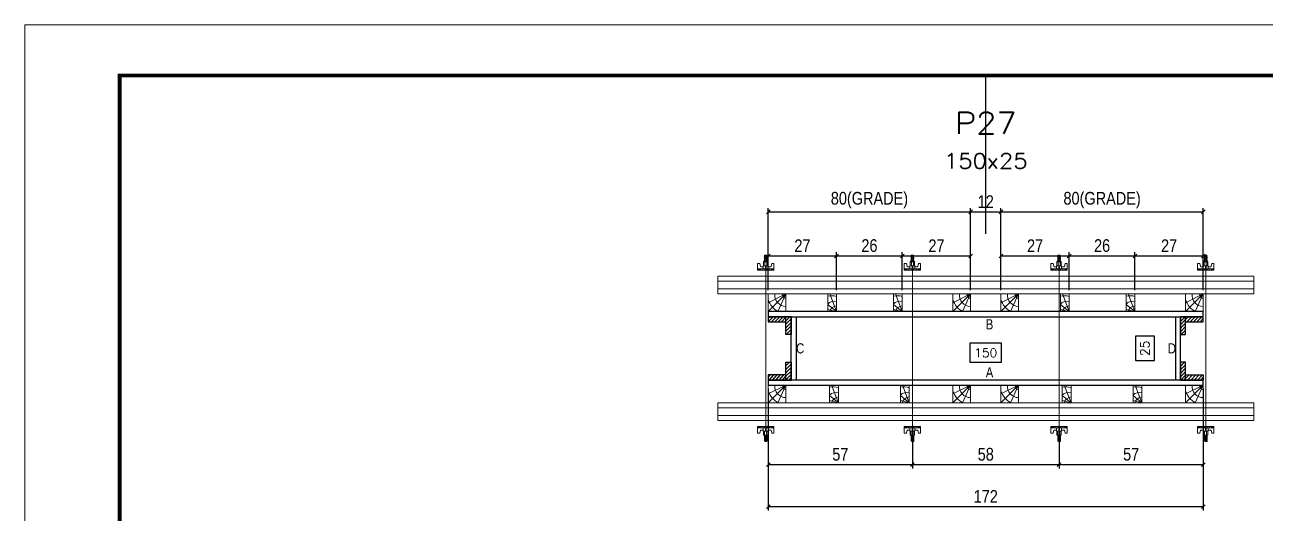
# Model space of a CAD drawing. Header units: millimetres. Extents: x 1945 to 8225, y 304 to 15137.
# Drawn here: x 1945 to 2926, y 3266 to 3651 of the extents above; entities that cross this region are included whole.
import ezdxf
from ezdxf.enums import TextEntityAlignment as Align

# ---------------------------------------------------------------- set-up
doc = ezdxf.new("R2010")
doc.units = ezdxf.units.MM
doc.linetypes.add('DASHED', pattern=[0.75, 0.5, -0.25])
doc.linetypes.add('HIDDEN', pattern=[0.375, 0.25, -0.125])
for name, color, linetype in [('COTA', 241, 'Continuous'), ('NOMENCLATURA', 7, 'Continuous'), ('Painéis', 200, 'Continuous'), ('PONTALETE', 7, 'Continuous'), ('SARRAFO', 251, 'Continuous'), ('Texto de Titulo', 7, 'Continuous'), ('Texto Qtd Sarr', 242, 'Continuous')]:
    doc.layers.add(name, color=color, linetype=linetype)
for name, color, linetype, lineweight in [('Folhas', 255, 'Continuous', 9), ('Hachura', 251, 'Continuous', 9), ('Madeira', 126, 'Continuous', 18), ('Perfil Metálico', 224, 'Continuous', 18), ('SARRAFO DE PRESSAO', 251, 'DASHED', 9), ('Texto Seção', 7, 'Continuous', 15)]:
    doc.layers.add(name, color=color, linetype=linetype, lineweight=lineweight)
doc.styles.add('COTA TECNICA 2X', font='techl___.ttf', dxfattribs={"height": 10})
doc.styles.add('ROMANS', font='romans.shx')
doc.styles.get("Standard").update_dxf_attribs({"font": 'arial.ttf'})
doc.dimstyles.new('cotax2', dxfattribs={"dimtxt": 10, "dimasz": 3, "dimexe": 3, "dimexo": 3, "dimgap": 3, "dimtad": 1, "dimdec": 1, "dimlfac": 0.5, "dimzin": 12, "dimdsep": 46, "dimtxsty": 'COTA TECNICA 2X', "dimblk1": 'OBLIQUE', "dimblk2": 'OBLIQUE', "dimsah": 1, "dimcen": 0.9, "dimclrd": 256, "dimclre": 256, "dimclrt": 256, "dimadec": 1, "dimazin": 3, "dimtfac": 1, "dimtdec": 1, "dimtmove": 2, "dimatfit": 3, "dimfxl": 1, "dimtolj": 1, "dimtzin": 12, "dimarcsym": 0})
doc.dimstyles.new('SECÇÃO 2', dxfattribs={"dimtxt": 7, "dimasz": 6, "dimexe": 0.18, "dimexo": 2, "dimgap": -4, "dimtad": 3, "dimdec": 1, "dimlfac": 0.5, "dimzin": 12, "dimdsep": 46, "dimtxsty": 'ROMANS', "dimblk": 'ARCHTICK', "dimcen": 0.09, "dimse1": 1, "dimse2": 1, "dimsd1": 1, "dimsd2": 1, "dimclrd": 180, "dimclre": 5, "dimclrt": 1, "dimadec": 0, "dimazin": 3, "dimtfac": 1, "dimtdec": 1, "dimtofl": 0, "dimtmove": 0, "dimatfit": 3, "dimldrblk": 'ARCHTICK', "dimfxl": 1, "dimtolj": 1, "dimtzin": 0, "dimarcsym": 0})
pattern_1 = [(46, (2634.8572, 7825.2706), (-1.3703423, 1.3233242), [])]

# ---------------------------------------------------------------- blocks, each defined once
blk = doc.blocks.new('9999999999')
at = {"layer": 'Folhas'}
blk.add_lwpolyline([(98138.98, 34190.21), (99623.98, 34190.21), (99623.98, 35240.21), (98138.98, 35240.21)], close=True, dxfattribs=at)
at = {"layer": 'Folhas', "color": 30, "const_width": 3}
blk.add_lwpolyline([(98213.98, 34230.21), (99583.98, 34230.21), (99583.98, 35200.21), (98213.98, 35200.21)], close=True, dxfattribs=at)
blk = doc.blocks.new('_Oblique')
at = {"color": 0, "linetype": 'ByBlock', "lineweight": -2}
blk.add_line((-0.5, -0.5), (0.5, 0.5), dxfattribs=at)
blk = doc.blocks.new('*D1481')
at = {"layer": 'COTA', "linetype": 'Continuous', "lineweight": -2, "ltscale": 30, "transparency": 16777216}
for p, q in [((2532.86, 3363.87), (2532.86, 3267.87)), ((2876.86, 3363.87), (2876.86, 3267.87)), ((2532.86, 3270.87), (2876.86, 3270.87))]:
    blk.add_line(p, q, dxfattribs=at)
at = {"layer": 'Defpoints', "color": 0, "linetype": 'Continuous', "ltscale": 30, "transparency": 16777216}
for p in [(2532.86, 3366.87), (2876.86, 3366.87), (2876.86, 3270.87)]:
    blk.add_point(p, dxfattribs=at)
at = {"layer": 'COTA', "linetype": 'Continuous', "lineweight": -2, "ltscale": 30, "transparency": 16777216, "xscale": 3, "yscale": 3, "zscale": 3, "rotation": 180}
blk.add_blockref('_Oblique', (2532.86, 3270.87), dxfattribs=at)
at = {"layer": 'COTA', "linetype": 'Continuous', "lineweight": -2, "ltscale": 30, "transparency": 16777216, "xscale": 3, "yscale": 3, "zscale": 3}
blk.add_blockref('_Oblique', (2876.86, 3270.87), dxfattribs=at)
at = {"layer": 'COTA', "linetype": 'Continuous', "ltscale": 30, "transparency": 16777216, "insert": (2704.86, 3278.94), "char_height": 10, "attachment_point": 5, "style": 'COTA TECNICA 2X'}
blk.add_mtext('\\A1;172', dxfattribs=at)
blk = doc.blocks.new('*D1497')
at = {"layer": 'COTA', "color": 180, "lineweight": -2, "transparency": 16777216}
for p, q in [((2717.36, 3399.87), (2692.36, 3399.87)), ((2692.36, 3399.87), (2692.36, 3384.87)), ((2717.36, 3384.87), (2717.36, 3399.87)), ((2692.36, 3384.87), (2717.36, 3384.87))]:
    blk.add_line(p, q, dxfattribs=at)
at = {"layer": 'Defpoints', "color": 0, "transparency": 16777216}
for p in [(2854.86, 3380.87), (2554.86, 3370.87), (2854.86, 3370.87)]:
    blk.add_point(p, dxfattribs=at)
at = {"layer": 'COTA', "color": 1, "transparency": 16777216, "insert": (2704.86, 3392.37), "char_height": 7, "attachment_point": 5, "style": 'ROMANS'}
blk.add_mtext('\\A1;150', dxfattribs=at)
blk = doc.blocks.new('_ArchTick')
at = {"color": 0, "linetype": 'ByBlock', "const_width": 0.15}
blk.add_lwpolyline([(-0.5, -0.5), (0.5, 0.5)], dxfattribs=at)
blk = doc.blocks.new('B1A.E')
at = {"layer": 'Madeira', "linetype": 'ByBlock', "ltscale": 0.05}
for p, q in [((0, 7), (0, 0)), ((0, 7), (0, 0)), ((7, 7), (7, 0)), ((7, 7), (7, 0))]:
    blk.add_line(p, q, dxfattribs=at)
at = {"layer": 'Madeira', "ltscale": 0.05}
for p, q in [((0, 7), (7, 7)), ((7, 7), (0, 0)), ((7, 7), (0, 3.5)), ((7, 7), (3.77, 0)), ((7, 0), (0, 0))]:
    blk.add_line(p, q, dxfattribs=at)
for centre, radius, start, end in [((7.08, 6.57), 4.53, 174.4861, 268.9531), ((7.09, 6.61), 1.41, 163.7819, 266.2825), ((7.54, 7), 7.87, 196.5528, 242.8845)]:
    blk.add_arc(centre, radius, start, end, dxfattribs=at)
blk = doc.blocks.new('B1A.D')
at = {"layer": 'COTA', "linetype": 'ByBlock'}
blk.add_blockref('B1A.E', (-7, 0), dxfattribs=at)
blk = doc.blocks.new('MEIO PONTALETE')
at = {"layer": 'Madeira'}
for q in [(2.71, 7), (3.5, 2.88), (3.5, 0.87)]:
    blk.add_line((0, 0), q, dxfattribs=at)
blk.add_lwpolyline([(0, 0), (3.5, 0), (3.5, 7), (0, 7)], close=True, dxfattribs=at)
for centre, radius, start, end in [((2.04, 0.06), 6.23, 76.4499, 109.0913), ((1.09, 0.9), 3.19, 40.9063, 109.9847), ((-0.21, -0.78), 3.09, 14.6322, 86.0383)]:
    blk.add_arc(centre, radius, start, end, dxfattribs=at)
blk = doc.blocks.new('BLOCK 2')
at = {"layer": 'PONTALETE', "color": 1, "xscale": -2, "yscale": 2, "zscale": 2}
blk.add_blockref('MEIO PONTALETE', (131231.05, 34113.97), dxfattribs=at)
blk = doc.blocks.new('A2')
at = {"layer": 'COTA', "linetype": 'ByBlock'}
blk.add_blockref('BLOCK 2', (-131205.24, -34118.58), dxfattribs=at)
blk = doc.blocks.new('B2A')
at = {"layer": 'COTA', "linetype": 'ByBlock', "xscale": 10, "yscale": 10, "zscale": 10}
blk.add_blockref('A2', (-188.1, 46), dxfattribs=at)
blk = doc.blocks.new('B2A.E')
at = {"layer": 'COTA', "linetype": 'ByBlock', "xscale": 0.05000874370170691, "yscale": 0.05000874370170691, "zscale": 0.05000874370170691}
blk.add_blockref('B2A', (0, 0), dxfattribs=at)
blk = doc.blocks.new('B1B.E')
at = {"layer": 'Madeira', "linetype": 'ByBlock', "ltscale": 0.05}
for p, q in [((0, 0), (0, -7)), ((0, 0), (0, -7)), ((7, 0), (7, -7)), ((7, 0), (7, -7))]:
    blk.add_line(p, q, dxfattribs=at)
at = {"layer": 'Madeira', "ltscale": 0.05}
for p, q in [((0, 0), (7, 0)), ((7, 0), (0, -7)), ((7, 0), (0, -3.5)), ((7, 0), (3.77, -7)), ((7, -7), (0, -7))]:
    blk.add_line(p, q, dxfattribs=at)
for centre, radius, start, end in [((7.08, -0.43), 4.53, 174.4861, 268.9531), ((7.09, -0.39), 1.41, 163.7819, 266.2825), ((7.54, 0), 7.87, 196.5528, 242.8845)]:
    blk.add_arc(centre, radius, start, end, dxfattribs=at)
blk = doc.blocks.new('B1B.D')
at = {"layer": 'Madeira', "linetype": 'ByBlock', "ltscale": 0.05}
for p, q in [((-7, 0), (-7, -7)), ((-7, 0), (-7, -7)), ((0, 0), (0, -7)), ((0, 0), (0, -7))]:
    blk.add_line(p, q, dxfattribs=at)
at = {"layer": 'Madeira', "ltscale": 0.05}
for p, q in [((-7, 0), (0, 0)), ((0, 0), (-7, -7)), ((0, 0), (-7, -3.5)), ((0, 0), (-3.23, -7)), ((0, -7), (-7, -7))]:
    blk.add_line(p, q, dxfattribs=at)
for centre, radius, start, end in [((0.54, 0), 7.87, 196.5528, 242.8845), ((0.08, -0.44), 4.53, 174.4861, 268.9531), ((0.09, -0.39), 1.41, 163.7819, 266.2825)]:
    blk.add_arc(centre, radius, start, end, dxfattribs=at)
blk = doc.blocks.new('*D1498')
at = {"layer": 'COTA', "linetype": 'Continuous', "lineweight": -2, "ltscale": 30, "transparency": 16777216}
for p, q in [((2532.86, 3446.67), (2532.86, 3506.67)), ((2532.86, 3503.67), (2692.86, 3503.67)), ((2692.86, 3446.67), (2692.86, 3506.67))]:
    blk.add_line(p, q, dxfattribs=at)
at = {"layer": 'Defpoints', "color": 0, "linetype": 'Continuous', "ltscale": 30, "transparency": 16777216}
for p in [(2692.86, 3503.67), (2532.86, 3443.67), (2692.86, 3443.67)]:
    blk.add_point(p, dxfattribs=at)
at = {"layer": 'COTA', "linetype": 'Continuous', "lineweight": -2, "ltscale": 30, "transparency": 16777216, "xscale": 3, "yscale": 3, "zscale": 3, "rotation": 180}
blk.add_blockref('_Oblique', (2532.86, 3503.67), dxfattribs=at)
at = {"layer": 'COTA', "linetype": 'Continuous', "lineweight": -2, "ltscale": 30, "transparency": 16777216, "xscale": 3, "yscale": 3, "zscale": 3}
blk.add_blockref('_Oblique', (2692.86, 3503.67), dxfattribs=at)
at = {"layer": 'COTA', "linetype": 'Continuous', "ltscale": 30, "transparency": 16777216, "insert": (2612.86, 3512.89), "char_height": 10, "attachment_point": 5, "style": 'COTA TECNICA 2X'}
blk.add_mtext('\\A1;80(GRADE)', dxfattribs=at)
blk = doc.blocks.new('B2B.E')
at = {"layer": 'COTA', "linetype": 'ByBlock'}
blk.add_blockref('B2A.E', (0, -7), dxfattribs=at)
blk = doc.blocks.new('*D1499')
at = {"layer": 'COTA', "linetype": 'Continuous', "lineweight": -2, "ltscale": 30, "transparency": 16777216}
for p, q in [((2532.86, 3441.87), (2532.86, 3471.87)), ((2532.86, 3468.87), (2586.86, 3468.87)), ((2586.86, 3441.87), (2586.86, 3471.87))]:
    blk.add_line(p, q, dxfattribs=at)
at = {"layer": 'Defpoints', "color": 0, "linetype": 'Continuous', "ltscale": 30, "transparency": 16777216}
for p in [(2586.86, 3468.87), (2532.86, 3438.87), (2586.86, 3438.87)]:
    blk.add_point(p, dxfattribs=at)
at = {"layer": 'COTA', "linetype": 'Continuous', "lineweight": -2, "ltscale": 30, "transparency": 16777216, "xscale": 3, "yscale": 3, "zscale": 3, "rotation": 180}
blk.add_blockref('_Oblique', (2532.86, 3468.87), dxfattribs=at)
at = {"layer": 'COTA', "linetype": 'Continuous', "lineweight": -2, "ltscale": 30, "transparency": 16777216, "xscale": 3, "yscale": 3, "zscale": 3}
blk.add_blockref('_Oblique', (2586.86, 3468.87), dxfattribs=at)
at = {"layer": 'COTA', "linetype": 'Continuous', "ltscale": 30, "transparency": 16777216, "insert": (2559.86, 3476.94), "char_height": 10, "attachment_point": 5, "style": 'COTA TECNICA 2X'}
blk.add_mtext('\\A1;27', dxfattribs=at)
blk = doc.blocks.new('*D1500')
at = {"layer": 'COTA', "linetype": 'Continuous', "lineweight": -2, "ltscale": 30, "transparency": 16777216}
for p, q in [((2586.86, 3441.87), (2586.86, 3471.87)), ((2586.86, 3468.87), (2638.86, 3468.87)), ((2638.86, 3441.87), (2638.86, 3471.87))]:
    blk.add_line(p, q, dxfattribs=at)
at = {"layer": 'Defpoints', "color": 0, "linetype": 'Continuous', "ltscale": 30, "transparency": 16777216}
for p in [(2638.86, 3468.87), (2586.86, 3438.87), (2638.86, 3438.87)]:
    blk.add_point(p, dxfattribs=at)
at = {"layer": 'COTA', "linetype": 'Continuous', "lineweight": -2, "ltscale": 30, "transparency": 16777216, "xscale": 3, "yscale": 3, "zscale": 3, "rotation": 180}
blk.add_blockref('_Oblique', (2586.86, 3468.87), dxfattribs=at)
at = {"layer": 'COTA', "linetype": 'Continuous', "lineweight": -2, "ltscale": 30, "transparency": 16777216, "xscale": 3, "yscale": 3, "zscale": 3}
blk.add_blockref('_Oblique', (2638.86, 3468.87), dxfattribs=at)
at = {"layer": 'COTA', "linetype": 'Continuous', "ltscale": 30, "transparency": 16777216, "insert": (2612.86, 3476.97), "char_height": 10, "attachment_point": 5, "style": 'COTA TECNICA 2X'}
blk.add_mtext('\\A1;26', dxfattribs=at)
blk = doc.blocks.new('*D1501')
at = {"layer": 'COTA', "linetype": 'Continuous', "lineweight": -2, "ltscale": 30, "transparency": 16777216}
for p, q in [((2638.86, 3441.87), (2638.86, 3471.87)), ((2638.86, 3468.87), (2692.86, 3468.87)), ((2692.86, 3441.87), (2692.86, 3471.87))]:
    blk.add_line(p, q, dxfattribs=at)
at = {"layer": 'Defpoints', "color": 0, "linetype": 'Continuous', "ltscale": 30, "transparency": 16777216}
for p in [(2692.86, 3468.87), (2638.86, 3438.87), (2692.86, 3438.87)]:
    blk.add_point(p, dxfattribs=at)
at = {"layer": 'COTA', "linetype": 'Continuous', "lineweight": -2, "ltscale": 30, "transparency": 16777216, "xscale": 3, "yscale": 3, "zscale": 3, "rotation": 180}
blk.add_blockref('_Oblique', (2638.86, 3468.87), dxfattribs=at)
at = {"layer": 'COTA', "linetype": 'Continuous', "lineweight": -2, "ltscale": 30, "transparency": 16777216, "xscale": 3, "yscale": 3, "zscale": 3}
blk.add_blockref('_Oblique', (2692.86, 3468.87), dxfattribs=at)
at = {"layer": 'COTA', "linetype": 'Continuous', "ltscale": 30, "transparency": 16777216, "insert": (2665.86, 3476.94), "char_height": 10, "attachment_point": 5, "style": 'COTA TECNICA 2X'}
blk.add_mtext('\\A1;27', dxfattribs=at)
blk = doc.blocks.new('*D1502')
at = {"layer": 'COTA', "linetype": 'Continuous', "lineweight": -2, "ltscale": 30, "transparency": 16777216}
for p, q in [((2692.86, 3446.67), (2692.86, 3506.67)), ((2692.86, 3503.67), (2716.86, 3503.67)), ((2716.86, 3446.67), (2716.86, 3506.67))]:
    blk.add_line(p, q, dxfattribs=at)
at = {"layer": 'Defpoints', "color": 0, "linetype": 'Continuous', "ltscale": 30, "transparency": 16777216}
for p in [(2716.86, 3503.67), (2692.86, 3443.67), (2716.86, 3443.67)]:
    blk.add_point(p, dxfattribs=at)
at = {"layer": 'COTA', "linetype": 'Continuous', "lineweight": -2, "ltscale": 30, "transparency": 16777216, "xscale": 3, "yscale": 3, "zscale": 3, "rotation": 180}
blk.add_blockref('_Oblique', (2692.86, 3503.67), dxfattribs=at)
at = {"layer": 'COTA', "linetype": 'Continuous', "lineweight": -2, "ltscale": 30, "transparency": 16777216, "xscale": 3, "yscale": 3, "zscale": 3}
blk.add_blockref('_Oblique', (2716.86, 3503.67), dxfattribs=at)
at = {"layer": 'COTA', "linetype": 'Continuous', "ltscale": 30, "transparency": 16777216, "insert": (2704.86, 3511.73), "char_height": 10, "attachment_point": 5, "style": 'COTA TECNICA 2X'}
blk.add_mtext('\\A1;12', dxfattribs=at)
blk = doc.blocks.new('*D1503')
at = {"layer": 'COTA', "linetype": 'Continuous', "lineweight": -2, "ltscale": 30, "transparency": 16777216}
for p, q in [((2716.86, 3446.67), (2716.86, 3506.67)), ((2716.86, 3503.67), (2876.86, 3503.67)), ((2876.86, 3446.67), (2876.86, 3506.67))]:
    blk.add_line(p, q, dxfattribs=at)
at = {"layer": 'Defpoints', "color": 0, "linetype": 'Continuous', "ltscale": 30, "transparency": 16777216}
for p in [(2876.86, 3503.67), (2716.86, 3443.67), (2876.86, 3443.67)]:
    blk.add_point(p, dxfattribs=at)
at = {"layer": 'COTA', "linetype": 'Continuous', "lineweight": -2, "ltscale": 30, "transparency": 16777216, "xscale": 3, "yscale": 3, "zscale": 3, "rotation": 180}
blk.add_blockref('_Oblique', (2716.86, 3503.67), dxfattribs=at)
at = {"layer": 'COTA', "linetype": 'Continuous', "lineweight": -2, "ltscale": 30, "transparency": 16777216, "xscale": 3, "yscale": 3, "zscale": 3}
blk.add_blockref('_Oblique', (2876.86, 3503.67), dxfattribs=at)
at = {"layer": 'COTA', "linetype": 'Continuous', "ltscale": 30, "transparency": 16777216, "insert": (2796.86, 3512.89), "char_height": 10, "attachment_point": 5, "style": 'COTA TECNICA 2X'}
blk.add_mtext('\\A1;80(GRADE)', dxfattribs=at)
blk = doc.blocks.new('*D1504')
at = {"layer": 'COTA', "linetype": 'Continuous', "lineweight": -2, "ltscale": 30, "transparency": 16777216}
for p, q in [((2716.86, 3441.87), (2716.86, 3471.87)), ((2716.86, 3468.87), (2770.86, 3468.87)), ((2770.86, 3441.87), (2770.86, 3471.87))]:
    blk.add_line(p, q, dxfattribs=at)
at = {"layer": 'Defpoints', "color": 0, "linetype": 'Continuous', "ltscale": 30, "transparency": 16777216}
for p in [(2770.86, 3468.87), (2716.86, 3438.87), (2770.86, 3438.87)]:
    blk.add_point(p, dxfattribs=at)
at = {"layer": 'COTA', "linetype": 'Continuous', "lineweight": -2, "ltscale": 30, "transparency": 16777216, "xscale": 3, "yscale": 3, "zscale": 3, "rotation": 180}
blk.add_blockref('_Oblique', (2716.86, 3468.87), dxfattribs=at)
at = {"layer": 'COTA', "linetype": 'Continuous', "lineweight": -2, "ltscale": 30, "transparency": 16777216, "xscale": 3, "yscale": 3, "zscale": 3}
blk.add_blockref('_Oblique', (2770.86, 3468.87), dxfattribs=at)
at = {"layer": 'COTA', "linetype": 'Continuous', "ltscale": 30, "transparency": 16777216, "insert": (2743.86, 3476.94), "char_height": 10, "attachment_point": 5, "style": 'COTA TECNICA 2X'}
blk.add_mtext('\\A1;27', dxfattribs=at)
blk = doc.blocks.new('*D1505')
at = {"layer": 'COTA', "linetype": 'Continuous', "lineweight": -2, "ltscale": 30, "transparency": 16777216}
for p, q in [((2770.86, 3441.87), (2770.86, 3471.87)), ((2770.86, 3468.87), (2822.86, 3468.87)), ((2822.86, 3441.87), (2822.86, 3471.87))]:
    blk.add_line(p, q, dxfattribs=at)
at = {"layer": 'Defpoints', "color": 0, "linetype": 'Continuous', "ltscale": 30, "transparency": 16777216}
for p in [(2822.86, 3468.87), (2770.86, 3438.87), (2822.86, 3438.87)]:
    blk.add_point(p, dxfattribs=at)
at = {"layer": 'COTA', "linetype": 'Continuous', "lineweight": -2, "ltscale": 30, "transparency": 16777216, "xscale": 3, "yscale": 3, "zscale": 3, "rotation": 180}
blk.add_blockref('_Oblique', (2770.86, 3468.87), dxfattribs=at)
at = {"layer": 'COTA', "linetype": 'Continuous', "lineweight": -2, "ltscale": 30, "transparency": 16777216, "xscale": 3, "yscale": 3, "zscale": 3}
blk.add_blockref('_Oblique', (2822.86, 3468.87), dxfattribs=at)
at = {"layer": 'COTA', "linetype": 'Continuous', "ltscale": 30, "transparency": 16777216, "insert": (2796.86, 3476.97), "char_height": 10, "attachment_point": 5, "style": 'COTA TECNICA 2X'}
blk.add_mtext('\\A1;26', dxfattribs=at)
blk = doc.blocks.new('*D1506')
at = {"layer": 'COTA', "linetype": 'Continuous', "lineweight": -2, "ltscale": 30, "transparency": 16777216}
for p, q in [((2822.86, 3441.87), (2822.86, 3471.87)), ((2822.86, 3468.87), (2876.86, 3468.87)), ((2876.86, 3441.87), (2876.86, 3471.87))]:
    blk.add_line(p, q, dxfattribs=at)
at = {"layer": 'Defpoints', "color": 0, "linetype": 'Continuous', "ltscale": 30, "transparency": 16777216}
for p in [(2876.86, 3468.87), (2822.86, 3438.87), (2876.86, 3438.87)]:
    blk.add_point(p, dxfattribs=at)
at = {"layer": 'COTA', "linetype": 'Continuous', "lineweight": -2, "ltscale": 30, "transparency": 16777216, "xscale": 3, "yscale": 3, "zscale": 3, "rotation": 180}
blk.add_blockref('_Oblique', (2822.86, 3468.87), dxfattribs=at)
at = {"layer": 'COTA', "linetype": 'Continuous', "lineweight": -2, "ltscale": 30, "transparency": 16777216, "xscale": 3, "yscale": 3, "zscale": 3}
blk.add_blockref('_Oblique', (2876.86, 3468.87), dxfattribs=at)
at = {"layer": 'COTA', "linetype": 'Continuous', "ltscale": 30, "transparency": 16777216, "insert": (2849.86, 3476.94), "char_height": 10, "attachment_point": 5, "style": 'COTA TECNICA 2X'}
blk.add_mtext('\\A1;27', dxfattribs=at)
blk = doc.blocks.new('C')
at = {"layer": 'Hachura', "color": 0}
for p, q in [((0, 3.22), (0, -3.22)), ((0.45, 3.22), (0, 3.22)), ((0.46, 3.16), (0, 3.16)), ((0.46, 3.05), (0, 3.05)), ((0.46, 2.88), (0, 2.88)), ((0, 2.75), (0, -1.16)), ((0.46, 2.65), (0, 2.65)), ((0.46, 2.23), (0, 2.23)), ((0.46, 1.51), (0, 1.51)), ((0.39, 0.49), (0.17, 0.49)), ((0.45, -3.23), (0.45, 3.22)), ((0.45, 3.22), (2.58, 3.22)), ((1.74, 0.97), (0.45, 0.97)), ((1.45, 0.1), (0.45, 0.1)), ((1.35, 1.94), (1.35, 0.96)), ((2.58, 2.39), (1.47, 2.09)), ((1.74, -0.97), (1.74, 0.97)), ((1.74, 0.97), (1.74, 0.84)), ((1.74, 0.97), (1.74, 0.84)), ((1.74, 0.84), (3.35, 0.84)), ((3.35, 0.45), (1.74, 0.45)), ((2.58, 3.22), (2.58, 2.39)), ((3.32, 0.84), (3.32, -0.84)), ((3.35, 0.84), (3.35, -0.84)), ((3.68, 0.45), (3.35, 0.45)), ((3.84, -0.52), (3.35, 0.45)), ((3.35, 0.06), (3.67, -0.57)), ((3.68, 0.45), (4.16, -0.52)), ((3.72, 0.5), (4.25, -0.57)), ((4.37, -0.55), (3.83, 0.53)), ((4.15, 0.45), (3.93, 0.45)), ((4.42, -0.52), (3.93, 0.45)), ((4.15, 0.45), (4.26, 0.45)), ((4.26, 0.45), (4.74, -0.52)), ((4.3, 0.5), (4.83, -0.57)), ((4.95, -0.55), (4.41, 0.53)), ((4.51, 0.45), (4.84, 0.45)), ((5, -0.52), (4.51, 0.45)), ((4.84, 0.45), (5.32, -0.52)), ((4.88, 0.5), (5.41, -0.57)), ((5.53, -0.55), (4.99, 0.53)), ((5.58, -0.52), (5.09, 0.45)), ((5.42, 0.45), (5.09, 0.45)), ((5.58, -0.52), (5.09, 0.45)), ((5.42, 0.45), (5.74, -0.19)), ((5.46, 0.5), (5.74, -0.07)), ((5.74, 0.19), (5.57, 0.53)), ((5.74, 0.32), (5.68, 0.45)), ((5.68, 0.45), (5.74, 0.45)), ((5.74, 0.45), (5.9, 0.29)), ((5.74, 0.45), (5.74, -0.52)), ((5.9, -0.36), (5.9, 0.29)), ((0.45, 0), (0, 0)), ((0.46, -1.52), (0, -1.52)), ((0.46, -2.23), (0, -2.23)), ((0.46, -2.65), (0, -2.65)), ((0.46, -2.88), (0, -2.88)), ((0.46, -3.05), (0, -3.05)), ((0.46, -3.16), (0, -3.16)), ((0, -3.22), (2.57, -3.22)), ((0.08, -0.48), (0.29, -0.48)), ((0.29, -0.48), (0.4, -0.48)), ((0.45, 0), (0.45, -0.97)), ((0.45, -0.16), (1.45, -0.16)), ((0.45, -0.65), (0.45, -0.32)), ((0.45, -3.23), (0.45, -0.65)), ((0.45, -0.97), (1.74, -0.97)), ((1.35, -1.94), (1.35, -0.97)), ((2.58, -2.39), (1.47, -2.1)), ((3.35, -0.32), (1.74, -0.32)), ((3.35, -0.84), (1.74, -0.84)), ((2.58, -3.23), (2.58, -2.39)), ((3.35, -0.07), (3.58, -0.52)), ((3.35, -0.52), (3.58, -0.52)), ((3.84, -0.52), (4.16, -0.52)), ((4.42, -0.52), (4.74, -0.52)), ((4.63, -0.52), (4.74, -0.52)), ((5, -0.52), (5.32, -0.52)), ((5.58, -0.52), (5.74, -0.52)), ((5.74, -0.52), (5.9, -0.36)), ((5.74, -0.52), (5.74, -0.52))]:
    blk.add_line(p, q, dxfattribs=at)
for centre, radius, start, end in [((1.52, 1.94), 0.161, 104.7436, 180), ((1.44, -0.03), 0.129, 272.695, 87.305), ((3.81, 0.39), 0.143, 25.5688, 154.4312), ((4.39, 0.39), 0.143, 25.5688, 154.4312), ((4.97, 0.39), 0.143, 25.5688, 154.4312), ((5.55, 0.39), 0.143, 25.5688, 154.4312), ((0.17, -0.37), 0.174, 221.744, 317.8592), ((1.52, -1.94), 0.161, 180, 255.2564), ((3.71, -0.4), 0.174, 222.1408, 318.256), ((4.29, -0.4), 0.174, 222.1408, 318.256), ((4.87, -0.4), 0.174, 222.1408, 318.256), ((5.45, -0.4), 0.174, 222.1408, 318.256), ((5.61, -0.4), 0.174, 317.8592, 318.256)]:
    blk.add_arc(centre, radius, start, end, dxfattribs=at)
blk = doc.blocks.new('PAR.CIM')
at = {"layer": 'Hachura', "linetype": 'Continuous', "xscale": -1, "rotation": 270}
blk.add_blockref('C', (0, 0), dxfattribs=at)
blk = doc.blocks.new('PAR.BAI')
at = {"layer": 'Hachura', "linetype": 'Continuous', "xscale": -1, "rotation": 90}
blk.add_blockref('C', (0, 0), dxfattribs=at)
blk = doc.blocks.new('*D1507')
at = {"layer": 'COTA', "linetype": 'Continuous', "lineweight": -2, "ltscale": 30, "transparency": 16777216}
for p, q in [((2532.86, 3335.87), (2532.86, 3301.07)), ((2646.86, 3331.07), (2646.86, 3301.07)), ((2532.86, 3304.07), (2646.86, 3304.07))]:
    blk.add_line(p, q, dxfattribs=at)
at = {"layer": 'Defpoints', "color": 0, "linetype": 'Continuous', "ltscale": 30, "transparency": 16777216}
for p in [(2532.86, 3338.87), (2646.86, 3334.07), (2646.86, 3304.07)]:
    blk.add_point(p, dxfattribs=at)
at = {"layer": 'COTA', "linetype": 'Continuous', "lineweight": -2, "ltscale": 30, "transparency": 16777216, "xscale": 3, "yscale": 3, "zscale": 3, "rotation": 180}
blk.add_blockref('_Oblique', (2532.86, 3304.07), dxfattribs=at)
at = {"layer": 'COTA', "linetype": 'Continuous', "lineweight": -2, "ltscale": 30, "transparency": 16777216, "xscale": 3, "yscale": 3, "zscale": 3}
blk.add_blockref('_Oblique', (2646.86, 3304.07), dxfattribs=at)
at = {"layer": 'COTA', "linetype": 'Continuous', "ltscale": 30, "transparency": 16777216, "insert": (2589.86, 3312.18), "char_height": 10, "attachment_point": 5, "style": 'COTA TECNICA 2X'}
blk.add_mtext('\\A1;57', dxfattribs=at)
blk = doc.blocks.new('*D1508')
at = {"layer": 'COTA', "linetype": 'Continuous', "lineweight": -2, "ltscale": 30, "transparency": 16777216}
for p, q in [((2646.86, 3331.07), (2646.86, 3301.07)), ((2762.86, 3331.07), (2762.86, 3301.07)), ((2646.86, 3304.07), (2762.86, 3304.07))]:
    blk.add_line(p, q, dxfattribs=at)
at = {"layer": 'Defpoints', "color": 0, "linetype": 'Continuous', "ltscale": 30, "transparency": 16777216}
for p in [(2646.86, 3334.07), (2762.86, 3334.07), (2762.86, 3304.07)]:
    blk.add_point(p, dxfattribs=at)
at = {"layer": 'COTA', "linetype": 'Continuous', "lineweight": -2, "ltscale": 30, "transparency": 16777216, "xscale": 3, "yscale": 3, "zscale": 3, "rotation": 180}
blk.add_blockref('_Oblique', (2646.86, 3304.07), dxfattribs=at)
at = {"layer": 'COTA', "linetype": 'Continuous', "lineweight": -2, "ltscale": 30, "transparency": 16777216, "xscale": 3, "yscale": 3, "zscale": 3}
blk.add_blockref('_Oblique', (2762.86, 3304.07), dxfattribs=at)
at = {"layer": 'COTA', "linetype": 'Continuous', "ltscale": 30, "transparency": 16777216, "insert": (2704.86, 3312.2), "char_height": 10, "attachment_point": 5, "style": 'COTA TECNICA 2X'}
blk.add_mtext('\\A1;58', dxfattribs=at)
blk = doc.blocks.new('*D1509')
at = {"layer": 'COTA', "linetype": 'Continuous', "lineweight": -2, "ltscale": 30, "transparency": 16777216}
for p, q in [((2876.86, 3335.87), (2876.86, 3301.07)), ((2762.86, 3331.07), (2762.86, 3301.07)), ((2762.86, 3304.07), (2876.86, 3304.07))]:
    blk.add_line(p, q, dxfattribs=at)
at = {"layer": 'Defpoints', "color": 0, "linetype": 'Continuous', "ltscale": 30, "transparency": 16777216}
for p in [(2876.86, 3338.87), (2762.86, 3334.07), (2876.86, 3304.07)]:
    blk.add_point(p, dxfattribs=at)
at = {"layer": 'COTA', "linetype": 'Continuous', "lineweight": -2, "ltscale": 30, "transparency": 16777216, "xscale": 3, "yscale": 3, "zscale": 3, "rotation": 180}
blk.add_blockref('_Oblique', (2762.86, 3304.07), dxfattribs=at)
at = {"layer": 'COTA', "linetype": 'Continuous', "lineweight": -2, "ltscale": 30, "transparency": 16777216, "xscale": 3, "yscale": 3, "zscale": 3}
blk.add_blockref('_Oblique', (2876.86, 3304.07), dxfattribs=at)
at = {"layer": 'COTA', "linetype": 'Continuous', "ltscale": 30, "transparency": 16777216, "insert": (2819.86, 3312.18), "char_height": 10, "attachment_point": 5, "style": 'COTA TECNICA 2X'}
blk.add_mtext('\\A1;57', dxfattribs=at)
blk = doc.blocks.new('*D1270')
at = {"layer": 'COTA', "color": 180, "lineweight": -2, "transparency": 16777216}
for p, q in [((2838.23, 3405.54), (2823.23, 3405.54)), ((2823.23, 3405.54), (2823.23, 3386.2)), ((2838.23, 3386.2), (2838.23, 3405.54)), ((2823.23, 3386.2), (2838.23, 3386.2))]:
    blk.add_line(p, q, dxfattribs=at)
at = {"layer": 'Defpoints', "color": 0, "transparency": 16777216}
for p in [(2842.23, 3420.87), (2854.86, 3420.87), (2854.86, 3370.87)]:
    blk.add_point(p, dxfattribs=at)
at = {"layer": 'COTA', "color": 1, "transparency": 16777216, "insert": (2830.73, 3395.87), "char_height": 7, "attachment_point": 5, "rotation": 90, "style": 'ROMANS'}
blk.add_mtext('\\A1;25', dxfattribs=at)
blk = doc.blocks.new('titulo1')
at = {"layer": 'Defpoints', "color": 252, "linetype": 'HIDDEN', "ltscale": 2}
blk.add_line((0, 0), (0, 125), dxfattribs=at)
at = {"layer": 'Defpoints', "style": 'ROMANS', "oblique": 15}
blk.add_attdef('FOLHA', text='', height=10, dxfattribs=at).set_placement((0, 15.58), align=Align.MIDDLE_CENTER)
at = {"layer": 'Texto Qtd Sarr', "color": 3, "style": 'ROMANS', "oblique": 15}
for tag, height, p in [('TITULO', 17, (0, 71.45)), ('SEÇÃO', 12, (0, 41.55))]:
    blk.add_attdef(tag, text='', height=height, dxfattribs=at).set_placement(p, align=Align.MIDDLE_CENTER)

msp = doc.modelspace()

# ---------------------------------------------------------------- hatches: boundary and pattern name
at = {"layer": 'SARRAFO', "linetype": 'Continuous', "ltscale": 30}
h = msp.add_hatch(dxfattribs=at)
h.set_pattern_fill('ANSI31', color=256, scale=0.6, angle=1)
h.set_pattern_definition(pattern_1)
h.paths.add_polyline_path([(2546.86, 3420.87), (2532.86, 3420.87), (2532.86, 3416.87), (2546.86, 3416.87)])
h = msp.add_hatch(dxfattribs=at)
h.set_pattern_fill('ANSI31', color=256, scale=0.6, angle=1)
h.set_pattern_definition(pattern_1)
h.paths.add_polyline_path([(2550.86, 3420.87), (2546.86, 3420.87), (2546.86, 3406.87), (2550.86, 3406.87)])
h = msp.add_hatch(dxfattribs=at)
h.set_pattern_fill('ANSI31', color=256, scale=0.6, angle=1)
h.set_pattern_definition(pattern_1)
h.paths.add_polyline_path([(2862.86, 3420.87), (2858.86, 3420.87), (2858.86, 3406.87), (2862.86, 3406.87)])
h = msp.add_hatch(dxfattribs=at)
h.set_pattern_fill('ANSI31', color=256, scale=0.6, angle=1)
h.set_pattern_definition(pattern_1)
h.paths.add_polyline_path([(2876.86, 3420.87), (2862.86, 3420.87), (2862.86, 3416.87), (2876.86, 3416.87)])
h = msp.add_hatch(dxfattribs=at)
h.set_pattern_fill('ANSI31', color=256, scale=0.6, angle=1)
h.set_pattern_definition(pattern_1)
h.paths.add_polyline_path([(2550.86, 3384.87), (2546.86, 3384.87), (2546.86, 3370.87), (2550.86, 3370.87)])
h = msp.add_hatch(dxfattribs=at)
h.set_pattern_fill('ANSI31', color=256, scale=0.6, angle=1)
h.set_pattern_definition(pattern_1)
h.paths.add_polyline_path([(2862.86, 3384.87), (2858.86, 3384.87), (2858.86, 3370.87), (2862.86, 3370.87)])
h = msp.add_hatch(dxfattribs=at)
h.set_pattern_fill('ANSI31', color=256, scale=0.6, angle=1)
h.set_pattern_definition(pattern_1)
h.paths.add_polyline_path([(2546.86, 3374.87), (2532.86, 3374.87), (2532.86, 3370.87), (2546.86, 3370.87)])
h = msp.add_hatch(dxfattribs=at)
h.set_pattern_fill('ANSI31', color=256, scale=0.6, angle=1)
h.set_pattern_definition(pattern_1)
h.paths.add_polyline_path([(2876.86, 3374.87), (2862.86, 3374.87), (2862.86, 3370.87), (2876.86, 3370.87)])

# ---------------------------------------------------------------- linework, layer by layer
at = {"layer": 'Hachura', "linetype": 'Continuous', "ltscale": 30}
for points in [[(2530.86, 3457.67), (2530.86, 3334.07)], [(2646.86, 3334.07), (2646.86, 3457.67)], [(2762.86, 3334.07), (2762.86, 3457.67)], [(2878.86, 3457.67), (2878.86, 3334.07)]]:
    msp.add_lwpolyline(points, dxfattribs=at)
at = {"layer": 'Painéis', "linetype": 'Continuous', "ltscale": 30}
for points in [[(2532.86, 3420.87), (2876.86, 3420.87), (2876.86, 3424.87), (2532.86, 3424.87)], [(2532.86, 3366.87), (2876.86, 3366.87), (2876.86, 3370.87), (2532.86, 3370.87)]]:
    msp.add_lwpolyline(points, close=True, dxfattribs=at)
for points in [[(2550.86, 3370.87), (2550.86, 3420.87)], [(2554.86, 3420.87), (2554.86, 3370.87)], [(2854.86, 3420.87), (2854.86, 3370.87)], [(2858.86, 3370.87), (2858.86, 3420.87)]]:
    msp.add_lwpolyline(points, dxfattribs=at)
at = {"layer": 'Perfil Metálico', "linetype": 'Continuous', "ltscale": 30}
for points in [[(2492.86, 3438.87), (2916.86, 3438.87), (2916.86, 3452.87), (2492.86, 3452.87)], [(2492.86, 3352.87), (2916.86, 3352.87), (2916.86, 3338.87), (2492.86, 3338.87)]]:
    msp.add_lwpolyline(points, close=True, dxfattribs=at)
for points in [[(2916.86, 3448.87), (2492.86, 3448.87)], [(2492.86, 3442.87), (2916.86, 3442.87)], [(2492.86, 3348.87), (2916.86, 3348.87)], [(2916.86, 3342.87), (2492.86, 3342.87)]]:
    msp.add_lwpolyline(points, dxfattribs=at)
at = {"layer": 'SARRAFO', "linetype": 'Continuous', "ltscale": 30}
msp.add_line((2858.86, 3370.87), (2876.86, 3370.87), dxfattribs=at)
for points in [[(2550.86, 3420.87), (2532.86, 3420.87), (2532.86, 3416.87), (2546.86, 3416.87)], [(2550.86, 3420.87), (2550.86, 3406.87), (2546.86, 3406.87), (2546.86, 3420.87)], [(2876.86, 3420.87), (2858.86, 3420.87), (2858.86, 3406.87), (2862.86, 3406.87), (2862.86, 3420.87)], [(2862.86, 3416.87), (2876.86, 3416.87), (2876.86, 3420.87)], [(2546.86, 3370.87), (2546.86, 3384.87), (2550.86, 3384.87), (2550.86, 3370.87)], [(2862.86, 3370.87), (2862.86, 3384.87), (2858.86, 3384.87), (2858.86, 3370.87)], [(2546.86, 3374.87), (2532.86, 3374.87), (2532.86, 3370.87), (2550.86, 3370.87)], [(2862.86, 3374.87), (2876.86, 3374.87), (2876.86, 3370.87)]]:
    msp.add_lwpolyline(points, dxfattribs=at)

# ---------------------------------------------------------------- block references
at = {"layer": 'Hachura', "linetype": 'Continuous', "ltscale": 30, "xscale": 2, "yscale": 2, "zscale": 2}
for name, p in [('PAR.CIM', (2530.86, 3457.67)), ('PAR.CIM', (2646.86, 3457.67)), ('PAR.CIM', (2762.86, 3457.67)), ('PAR.CIM', (2878.86, 3457.67)), ('PAR.BAI', (2530.86, 3334.07)), ('PAR.BAI', (2646.86, 3334.07)), ('PAR.BAI', (2762.86, 3334.07)), ('PAR.BAI', (2878.86, 3334.07))]:
    msp.add_blockref(name, p, dxfattribs=at)
at = {"layer": 'Madeira', "linetype": 'Continuous', "ltscale": 30, "xscale": 2, "yscale": 2, "zscale": 2}
for name, p in [('B1B.E', (2532.86, 3438.87)), ('B2B.E', (2579.86, 3438.87)), ('B2B.E', (2631.86, 3438.87)), ('B1B.D', (2692.86, 3438.87)), ('B1B.E', (2716.86, 3438.87)), ('B2B.E', (2763.86, 3438.87)), ('B2B.E', (2815.86, 3438.87)), ('B1B.D', (2876.86, 3438.87)), ('B1A.E', (2532.86, 3352.87)), ('B2A.E', (2581.36, 3352.87)), ('B2A.E', (2637.36, 3352.87)), ('B1A.D', (2692.86, 3352.87)), ('B1A.E', (2716.86, 3352.87)), ('B2A.E', (2765.36, 3352.87)), ('B2A.E', (2821.36, 3352.87)), ('B1A.D', (2876.86, 3352.87))]:
    msp.add_blockref(name, p, dxfattribs=at)
at = {"layer": 'SARRAFO DE PRESSAO', "color": 6, "linetype": 'ByBlock'}
msp.add_blockref('9999999999', (-96194.12, -31588.85), dxfattribs=at)
at = {"layer": 'Texto Seção'}
ref = msp.add_blockref('titulo1', (2704.86, 3486.36), dxfattribs=at)
ref.add_attrib('TITULO', 'P27', dxfattribs={"layer": 'Texto de Titulo', "color": 7, "height": 17, "style": 'ROMANS', "width": 1.1}).set_placement((2704.86, 3573.86), align=Align.MIDDLE_CENTER)
ref.add_attrib('SEÇÃO', '150x25', dxfattribs={"layer": 'Texto de Titulo', "color": 7, "height": 12, "style": 'ROMANS', "width": 1.1}).set_placement((2704.86, 3543.86), align=Align.MIDDLE_CENTER)

# ---------------------------------------------------------------- texts
at = {"layer": 'NOMENCLATURA', "linetype": 'Continuous', "ltscale": 30, "width": 0.8}
for s, p in [('B', (2704.86, 3410.87)), ('C', (2554.86, 3391.87)), ('D', (2848.86, 3391.87)), ('A', (2704.86, 3372.87))]:
    msp.add_text(s, height=8, dxfattribs=at).set_placement(p)

# ---------------------------------------------------------------- dimensions: what is measured, and where the dimension line sits
at = {"layer": 'COTA', "linetype": 'Continuous', "ltscale": 30}
for base, p1, p2, picture, middle in [((2692.86, 3503.67), (2532.86, 3443.67), (2692.86, 3443.67), '*D1498', (2612.86, 3512.89)), ((2876.86, 3503.67), (2716.86, 3443.67), (2876.86, 3443.67), '*D1503', (2796.86, 3512.89))]:
    dim = msp.add_linear_dim(base=base, p1=p1, p2=p2, text='<>(GRADE)', dimstyle='cotax2', dxfattribs=at)
    dim.commit()
    dim.dimension.update_dxf_attribs({"geometry": picture, "text_midpoint": middle})
for base, p1, p2, picture, middle in [((2716.86, 3503.67), (2692.86, 3443.67), (2716.86, 3443.67), '*D1502', (2704.86, 3511.73)), ((2586.86, 3468.87), (2532.86, 3438.87), (2586.86, 3438.87), '*D1499', (2559.86, 3476.94)), ((2638.86, 3468.87), (2586.86, 3438.87), (2638.86, 3438.87), '*D1500', (2612.86, 3476.97)), ((2692.86, 3468.87), (2638.86, 3438.87), (2692.86, 3438.87), '*D1501', (2665.86, 3476.94)), ((2770.86, 3468.87), (2716.86, 3438.87), (2770.86, 3438.87), '*D1504', (2743.86, 3476.94)), ((2822.86, 3468.87), (2770.86, 3438.87), (2822.86, 3438.87), '*D1505', (2796.86, 3476.97)), ((2876.86, 3468.87), (2822.86, 3438.87), (2876.86, 3438.87), '*D1506', (2849.86, 3476.94)), ((2876.86, 3270.87), (2532.86, 3366.87), (2876.86, 3366.87), '*D1481', (2704.86, 3278.94)), ((2646.86, 3304.07), (2532.86, 3338.87), (2646.86, 3334.07), '*D1507', (2589.86, 3312.18)), ((2876.86, 3304.07), (2762.86, 3334.07), (2876.86, 3338.87), '*D1509', (2819.86, 3312.18)), ((2762.86, 3304.07), (2646.86, 3334.07), (2762.86, 3334.07), '*D1508', (2704.86, 3312.2))]:
    dim = msp.add_linear_dim(base=base, p1=p1, p2=p2, dimstyle='cotax2', dxfattribs=at)
    dim.commit()
    dim.dimension.update_dxf_attribs({"geometry": picture, "text_midpoint": middle})
at = {"layer": 'COTA'}
dim = msp.add_linear_dim(base=(2842.23, 3420.87), p1=(2854.86, 3370.87), p2=(2854.86, 3420.87), angle=90, dimstyle='SECÇÃO 2', dxfattribs=at)
dim.commit()
dim.dimension.update_dxf_attribs({"geometry": '*D1270', "text_midpoint": (2830.73, 3395.87)})
dim = msp.add_linear_dim(base=(2854.86, 3380.87), p1=(2554.86, 3370.87), p2=(2854.86, 3370.87), dimstyle='SECÇÃO 2', dxfattribs=at)
dim.commit()
dim.dimension.update_dxf_attribs({"geometry": '*D1497', "text_midpoint": (2704.86, 3392.37)})

doc.saveas('drawing.dxf')
